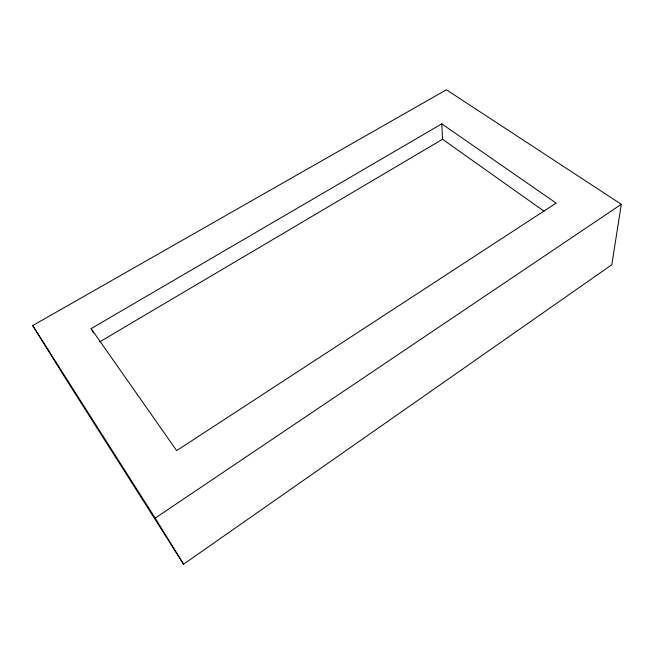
<?xml version="1.0" encoding="UTF-8"?>
<svg xmlns="http://www.w3.org/2000/svg" width="654" height="654" viewBox="0 0 654 654"><rect width="100%" height="100%" fill="white"/><g stroke="black" fill="none" stroke-linecap="round" stroke-linejoin="round"><path stroke-width="0.98" d="M621.3 204.285L611.817 264.739L183.57 564.214L64.975 377.562L32.7 325.569L446.404 89.786L621.3 204.285L155.211 518.107L183.57 564.214M99.522 341.968L442.545 139.269L441.793 123.851L91.11 328.61L93.465 332.951M441.793 123.851L556.137 203.116L176.654 450.622L91.11 328.61M442.545 139.269L544.054 211.201M32.7 325.569L155.211 518.107"/></g></svg>
